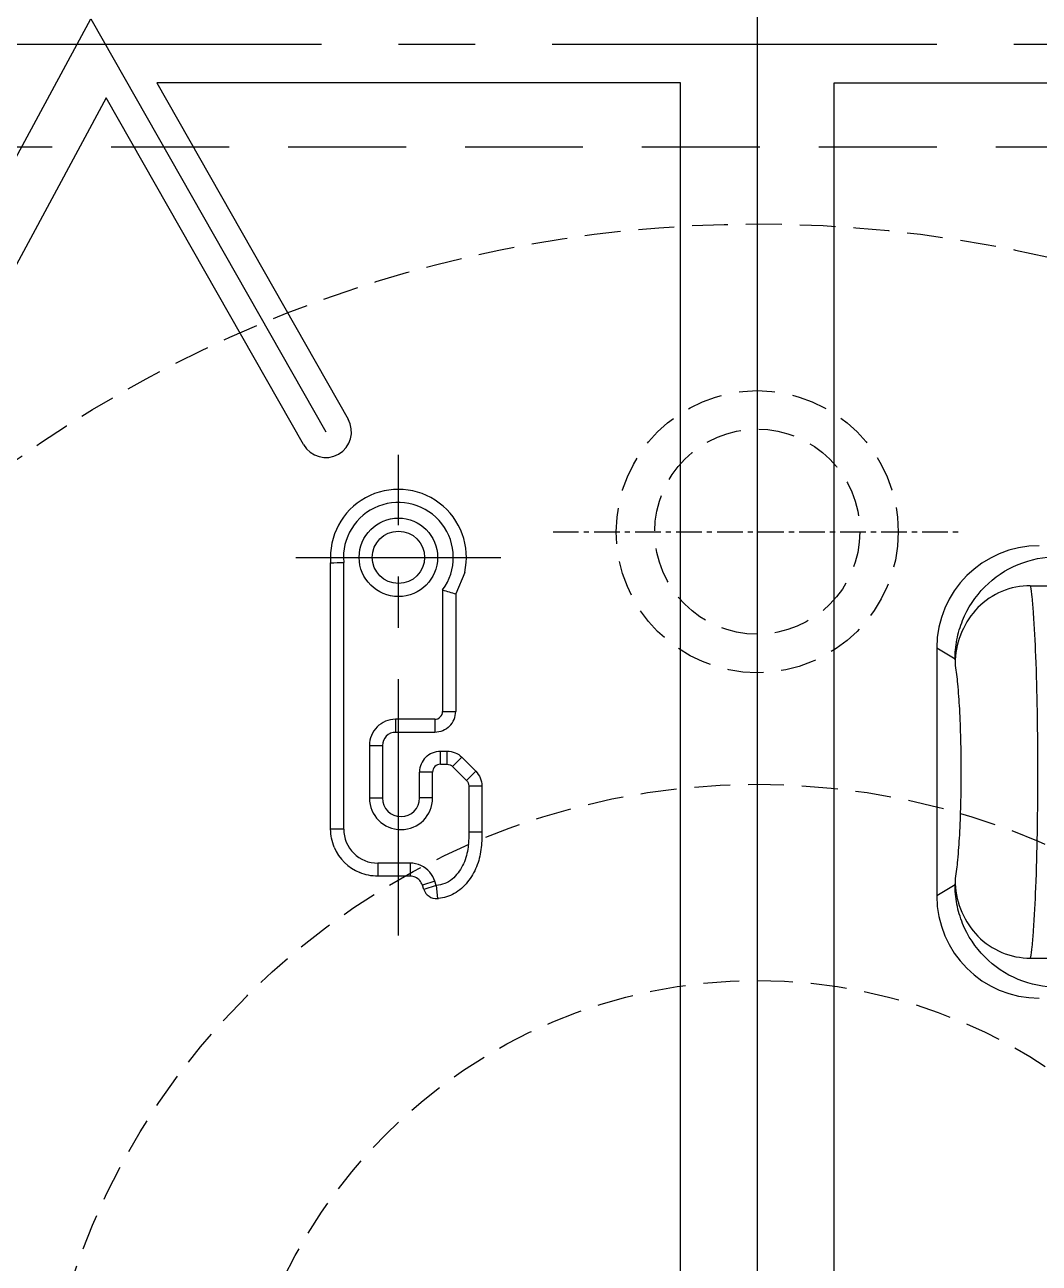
# Model space of a CAD drawing. Header units: millimetres. Extents: x 25970 to 27273, y -22508 to -21586.
# Drawn here: x 26995.41 to 27034.98, y -21836.26 to -21787.96 of the extents above; entities that cross this region are included whole.
import ezdxf

# ---------------------------------------------------------------- set-up
doc = ezdxf.new("R2010")
doc.units = ezdxf.units.MM
doc.header["$LTSCALE"] = 8
doc.linetypes.add('CENTER', pattern=[2, 1.25, -0.25, 0.25, -0.25])
doc.linetypes.add('HIDDEN', pattern=[0.375, 0.25, -0.125])
for name, color, linetype in [('Cav-cor', 30, 'Continuous'), ('CL', 1, 'Continuous'), ('WT', 4, 'Continuous')]:
    doc.layers.add(name, color=color, linetype=linetype)

msp = doc.modelspace()

# ---------------------------------------------------------------- linework, layer by layer
at = {"color": 8, "linetype": 'CENTER', "ltscale": 0.1}
msp.add_line((27016.015, -21807.733), (27031.953, -21807.733), dxfattribs=at)
at = {"color": 8, "linetype": 'HIDDEN', "ltscale": 0.7}
for centre, radius in [((27023.984, -21845.733), 50), ((27023.984, -21807.733), 5.5), ((27023.984, -21807.733), 4), ((27023.984, -21845.733), 28.15), ((27023.984, -21845.733), 20.5)]:
    msp.add_circle(centre, radius, dxfattribs=at)
at = {"layer": 'Cav-cor', "color": 241}
for p, q in [((27023.984, -21780.233), (27023.984, -21905.233)), ((26988.294, -21805.674), (26997.984, -21787.733)), ((26997.984, -21787.733), (27007.152, -21803.841)), ((27000.558, -21790.233), (27008.021, -21803.347)), ((27020.984, -21790.233), (27000.558, -21790.233)), ((27020.984, -21893.599), (27020.984, -21790.233)), ((27026.984, -21905.233), (27026.984, -21790.233)), ((27026.984, -21790.233), (27064.984, -21790.233)), ((26998.59, -21790.819), (26990.054, -21806.624)), ((27006.283, -21804.336), (26998.59, -21790.819)), ((27007.341, -21819.332), (27007.341, -21808.949)), ((27007.851, -21819.332), (27007.851, -21808.929)), ((27012.57, -21809.321), (27012.219, -21810.16)), ((27011.709, -21810.002), (27011.709, -21814.742)), ((27034.632, -21809.839), (27042.065, -21809.839)), ((27012.219, -21810.16), (27012.219, -21814.742)), ((27030.984, -21812.265), (27030.984, -21821.936)), ((27030.984, -21812.265), (27031.698, -21812.693)), ((27031.698, -21812.693), (27031.698, -21812.95)), ((27011.709, -21814.742), (27012.219, -21814.742)), ((27009.873, -21815.048), (27009.873, -21815.558)), ((27011.403, -21815.048), (27009.873, -21815.048)), ((27011.403, -21815.048), (27011.403, -21815.558)), ((27011.403, -21815.558), (27009.873, -21815.558)), ((27008.853, -21816.067), (27008.853, -21818.117)), ((27008.853, -21816.067), (27009.363, -21816.067)), ((27009.363, -21816.067), (27009.363, -21818.117)), ((27011.625, -21816.8), (27011.625, -21816.29)), ((27011.625, -21816.29), (27011.881, -21816.29)), ((27011.881, -21816.8), (27011.881, -21816.29)), ((27011.625, -21816.8), (27011.881, -21816.8)), ((27012.097, -21816.889), (27012.458, -21816.529)), ((27012.097, -21816.889), (27012.64, -21817.431)), ((27012.458, -21816.529), (27013, -21817.071)), ((27010.809, -21818.117), (27010.809, -21817.106)), ((27011.319, -21817.106), (27010.809, -21817.106)), ((27011.319, -21818.117), (27011.319, -21817.106)), ((27012.64, -21817.431), (27013, -21817.071)), ((27012.729, -21817.648), (27012.729, -21819.443)), ((27012.729, -21817.648), (27013.239, -21817.648)), ((27013.239, -21817.648), (27013.239, -21819.443)), ((27008.853, -21818.117), (27009.363, -21818.117)), ((27011.319, -21818.117), (27010.809, -21818.117)), ((27007.851, -21819.332), (27007.341, -21819.332)), ((27012.729, -21819.443), (27013.239, -21819.443)), ((27009.177, -21820.658), (27009.177, -21821.168)), ((27010.437, -21820.658), (27009.177, -21820.658)), ((27010.437, -21820.658), (27010.437, -21821.168)), ((27010.437, -21821.168), (27009.177, -21821.168)), ((27011.406, -21821.361), (27010.921, -21821.519)), ((27010.976, -21821.685), (27010.921, -21821.519)), ((27011.46, -21821.527), (27010.976, -21821.685)), ((27011.46, -21821.527), (27011.406, -21821.361)), ((27011.46, -21821.527), (27011.503, -21822.035)), ((27031.698, -21821.508), (27030.984, -21821.936)), ((27031.698, -21821.251), (27031.698, -21821.508)), ((27034.632, -21824.362), (27042.065, -21824.362))]:
    msp.add_line(p, q, dxfattribs=at)
for radius in [1.53, 1.02]:
    msp.add_circle((27009.984, -21808.733), radius, dxfattribs=at)
for centre, radius, start, end in [((27007.152, -21803.841), 1, 209.6462, 29.6462), ((27009.984, -21808.733), 2.652, 347.1763, 184.6802), ((27009.984, -21808.733), 2.142, 323.6425, 185.2482), ((27002.6, -21693.775), 115.273, 272.35718, 272.61092), ((27016.201, -21796.368), 14.355, 251.7667, 253.8973), ((27011.403, -21814.742), 0.306, 269.9964, 0.0036), ((27011.403, -21814.742), 0.816, 315.037, 0.0017), ((27009.873, -21816.068), 1.02, 89.9987, 180.0008), ((27009.873, -21816.067), 0.51, 89.992, 180.0083), ((27011.625, -21817.106), 0.816, 135.037, 180.0017), ((27011.625, -21817.106), 0.306, 89.9964, 180.0036), ((27010.086, -21818.117), 1.233, 180, 0), ((27010.086, -21818.117), 0.723, 180, 0), ((27009.177, -21819.332), 1.326, 179.9969, 270.0031), ((27009.177, -21819.332), 1.836, 202.5058, 247.5222), ((27010.437, -21821.677), 1.02, 40.4468, 90.0005), ((27010.437, -21821.677), 0.51, 18.0851, 66.2384), ((27011.46, -21821.527), 0.51, 198.0901, 274.797), ((27011.307, -21819.701), 2.343, 274.7972, 275.8672)]:
    msp.add_arc(centre, radius, start, end, dxfattribs=at)
for centre, major_axis, start_param, end_param in [((27034.999, -21812.284), (3.449, -2.066), 2.112781, 3.679016), ((27034.999, -21821.917), (-3.449, -2.066), -0.537423, 1.028812)]:
    msp.add_ellipse(centre, major_axis=major_axis, ratio=0.99484, start_param=start_param, end_param=end_param, dxfattribs=at)
for points, knots in [([(27031.696, -21812.73), (27031.696, -21812.468), (27031.744, -21811.941), (27032.04, -21810.931), (27032.782, -21809.809), (27034.116, -21808.915), (27035.173, -21808.706), (27035.695, -21808.706)], [0, 0, 0, 0, 0.125435, 0.250926, 0.500609, 0.750286, 1, 1, 1, 1]), ([(27034.632, -21809.839), (27034.256, -21809.839), (27033.495, -21809.991), (27032.536, -21810.641), (27031.899, -21811.605), (27031.723, -21812.354), (27031.696, -21812.73)], [0, 0, 0, 0, 0.249863, 0.499744, 0.749694, 1, 1, 1, 1]), ([(27034.632, -21809.839), (27034.657, -21809.987), (27034.7, -21810.342), (27034.778, -21811.257), (27034.85, -21812.738), (27034.904, -21814.804), (27034.922, -21817.101), (27034.904, -21819.397), (27034.85, -21821.463), (27034.778, -21822.944), (27034.7, -21823.859), (27034.657, -21824.214), (27034.632, -21824.362)], [0, 0, 0, 0, 0.030942, 0.0736, 0.1896, 0.33662, 0.5, 0.66338, 0.8104, 0.926399, 0.969057, 1, 1, 1, 1]), ([(27031.698, -21812.95), (27031.741, -21813.186), (27031.807, -21813.751), (27031.874, -21814.709), (27031.917, -21815.856), (27031.932, -21817.101), (27031.917, -21818.346), (27031.874, -21819.492), (27031.807, -21820.451), (27031.741, -21821.016), (27031.698, -21821.251)], [0, 0, 0, 0, 0.08633, 0.204787, 0.346355, 0.500002, 0.653649, 0.795217, 0.913675, 1, 1, 1, 1]), ([(27012.729, -21819.443), (27012.729, -21819.667), (27012.721, -21820.006), (27012.626, -21820.447), (27012.498, -21820.76), (27012.317, -21821.046), (27012.087, -21821.295), (27011.797, -21821.479), (27011.572, -21821.517), (27011.46, -21821.527)], [0, 0, 0, 0, 0.250143, 0.375229, 0.500312, 0.625403, 0.750438, 0.875157, 1, 1, 1, 1]), ([(27013.239, -21819.443), (27013.239, -21819.673), (27013.229, -21820.019), (27013.146, -21820.474), (27013.002, -21820.912), (27012.708, -21821.413), (27012.361, -21821.733), (27012.161, -21821.845)], [0, 0, 0, 0, 0.250336, 0.375568, 0.500804, 0.750614, 1, 1, 1, 1]), ([(27031.696, -21821.471), (27031.723, -21821.847), (27031.899, -21822.596), (27032.536, -21823.56), (27033.495, -21824.21), (27034.256, -21824.362), (27034.632, -21824.362)], [0, 0, 0, 0, 0.250306, 0.500256, 0.750137, 1, 1, 1, 1]), ([(27035.695, -21825.495), (27035.173, -21825.495), (27034.116, -21825.286), (27032.782, -21824.392), (27032.04, -21823.27), (27031.744, -21822.26), (27031.696, -21821.733), (27031.696, -21821.471)], [0, 0, 0, 0, 0.249714, 0.499391, 0.749074, 0.874565, 1, 1, 1, 1]), ([(27012.161, -21821.845), (27012.067, -21821.898), (27011.867, -21821.982), (27011.654, -21822.02), (27011.547, -21822.031)], [0, 0, 0, 0, 0.500024, 1, 1, 1, 1])]:
    msp.add_open_spline(points, degree=3, knots=knots, dxfattribs=at)
for points in [[(27011.98, -21815.318), (27011.905, -21815.394), (27011.813, -21815.455), (27011.715, -21815.496)], [(27011.715, -21815.496), (27011.617, -21815.536), (27011.509, -21815.558), (27011.403, -21815.558)], [(27011.048, -21816.529), (27011.123, -21816.454), (27011.215, -21816.392), (27011.313, -21816.352)], [(27011.313, -21816.352), (27011.411, -21816.311), (27011.519, -21816.29), (27011.625, -21816.29)], [(27011.881, -21816.29), (27011.987, -21816.29), (27012.096, -21816.311), (27012.194, -21816.352)], [(27012.194, -21816.352), (27012.292, -21816.393), (27012.383, -21816.454), (27012.458, -21816.529)], [(27011.881, -21816.8), (27011.959, -21816.8), (27012.042, -21816.834), (27012.097, -21816.889)], [(27013, -21817.071), (27013.075, -21817.146), (27013.136, -21817.238), (27013.177, -21817.336)], [(27013.177, -21817.336), (27013.218, -21817.434), (27013.239, -21817.542), (27013.239, -21817.648)], [(27012.64, -21817.431), (27012.695, -21817.487), (27012.729, -21817.57), (27012.729, -21817.648)], [(27007.481, -21820.035), (27007.39, -21819.814), (27007.341, -21819.571), (27007.341, -21819.332)], [(27009.177, -21821.168), (27008.938, -21821.168), (27008.695, -21821.119), (27008.475, -21821.028)], [(27010.642, -21821.211), (27010.578, -21821.183), (27010.507, -21821.168), (27010.437, -21821.168)], [(27011.406, -21821.361), (27011.365, -21821.236), (27011.298, -21821.116), (27011.213, -21821.016)]]:
    msp.add_open_spline(points, degree=3, dxfattribs=at)
at = {"layer": 'CL', "color": 7, "linetype": 'CENTER', "ltscale": 0.5}
msp.add_line((27023.984, -21645.733), (27023.984, -22045.733), dxfattribs=at)
at = {"layer": 'CL', "color": 6, "linetype": 'CENTER'}
for p, q in [((27009.984, -21823.479), (27009.984, -21804.736)), ((27005.987, -21808.733), (27013.981, -21808.733))]:
    msp.add_line(p, q, dxfattribs=at)
at = {"layer": 'WT', "color": 125, "linetype": 'CENTER', "ltscale": 1.5}
msp.add_line((27198.984, -21788.733), (26973.984, -21788.733), dxfattribs=at)
at = {"layer": 'WT', "color": 125, "linetype": 'HIDDEN', "ltscale": 2.3}
msp.add_line((27168.984, -21792.733), (26973.984, -21792.733), dxfattribs=at)

doc.saveas('drawing.dxf')
